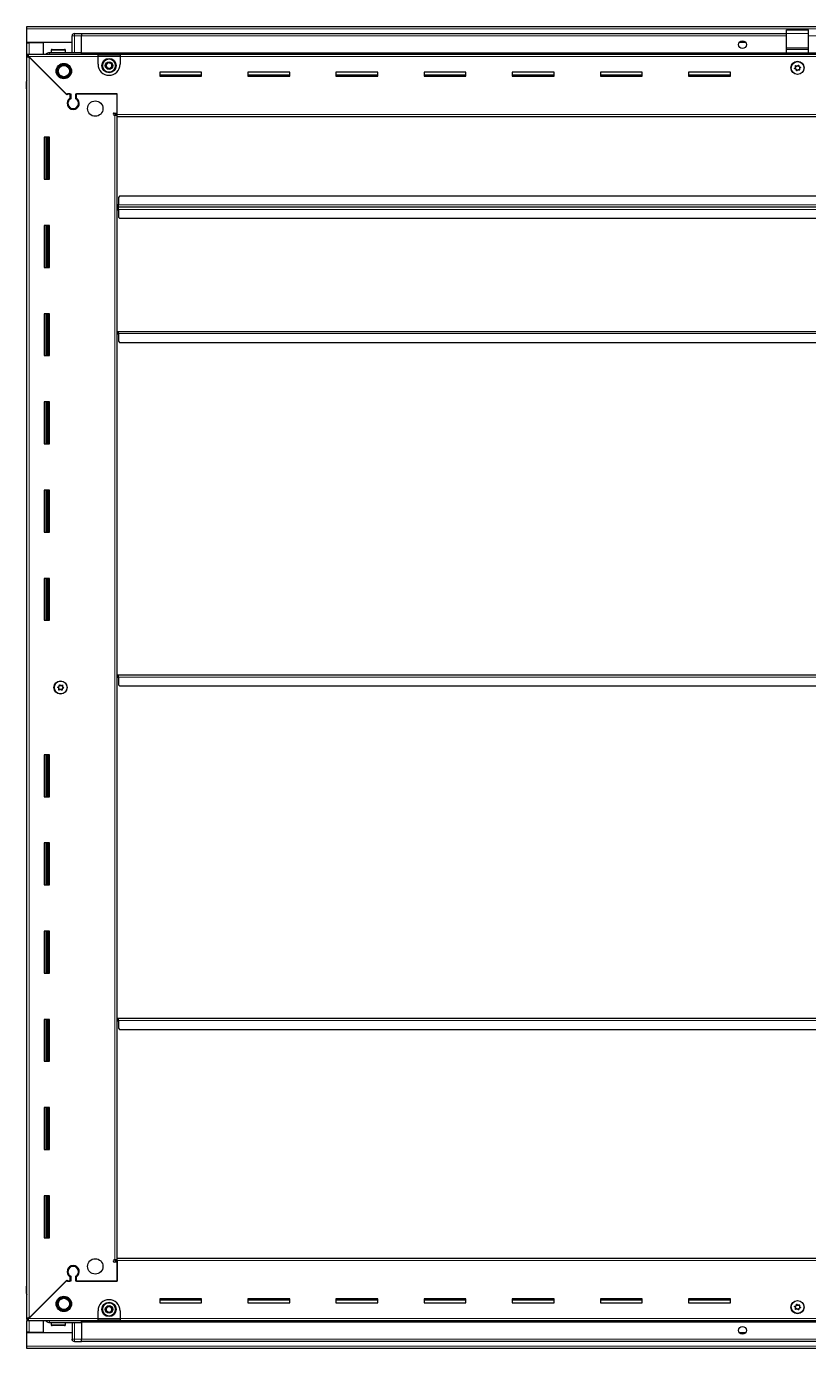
# Model space of a CAD drawing. Header units: millimetres. Extents: x 1219 to 5861, y -882 to 1978.
# Drawn here: x 4386 to 5096, y 577 to 1776 of the extents above; entities that cross this region are included whole.
import ezdxf

# ---------------------------------------------------------------- set-up
doc = ezdxf.new("R2010")
doc.units = ezdxf.units.MM

msp = doc.modelspace()

# ---------------------------------------------------------------- linework, layer by layer
at = {"color": 7, "linetype": 'Continuous', "lineweight": 25}
for p, q in [((4386.35, 1775.82), (5785.35, 1775.82)), ((4386.35, 1773.72), (4386.35, 1775.82)), ((4386.35, 1761.32), (4386.35, 1773.72)), ((4427.35, 1752.32), (4427.35, 1767.32)), ((4428.03, 1768.82), (4428.03, 1768.82)), ((4429.35, 1769.32), (4435.85, 1769.32)), ((4429.35, 1769.32), (4435.85, 1769.32)), ((4435.85, 1769.32), (4435.85, 1769.32)), ((4435.85, 1769.32), (4435.85, 1769.32)), ((4435.85, 1769.32), (4435.85, 1767.32)), ((5075.85, 1769.17), (4435.85, 1769.17)), ((4435.85, 1752.32), (4435.85, 1767.32)), ((5075.85, 1772.82), (5095.85, 1772.82)), ((5075.85, 1769.56), (5075.85, 1772.82)), ((5075.85, 1756.41), (5075.85, 1769.56)), ((5095.85, 1769.56), (5095.85, 1772.82)), ((5095.85, 1756.41), (5095.85, 1769.56)), ((4427.35, 1761.32), (4386.35, 1761.32)), ((4386.35, 1760.82), (4386.35, 1761.32)), ((4386.35, 1750.57), (4386.35, 1760.82)), ((4386.35, 1760.82), (4388.45, 1760.82)), ((4386.35, 1749.07), (4386.35, 1750.57)), ((4386.35, 1750.57), (4387.35, 1750.57)), ((4387.35, 1749.07), (4387.35, 1750.57)), ((4387.35, 1750.57), (4450.85, 1750.57)), ((4387.85, 1760.82), (4387.85, 1761.32)), ((4401.35, 1760.82), (4388.45, 1760.82)), ((4401.35, 1750.57), (4401.35, 1760.82)), ((4406.85, 1752.32), (4435.85, 1752.32)), ((4408.35, 1754.22), (4408.35, 1752.32)), ((4409.15, 1755.02), (4420.55, 1755.02)), ((4421.35, 1752.32), (4421.35, 1754.22)), ((4435.78, 1750.57), (4435.85, 1752.29)), ((4435.85, 1752.32), (4435.85, 1751.82)), ((4435.85, 1751.17), (5735.85, 1751.17)), ((4450.85, 1748.47), (4450.85, 1750.57)), ((4450.85, 1750.57), (4470.85, 1750.57)), ((4470.85, 1750.57), (5700.85, 1750.57)), ((4470.85, 1750.57), (4470.85, 1748.47)), ((5038.73, 1761.32), (5032.98, 1761.32)), ((5075.85, 1755.32), (5075.85, 1756.41)), ((5075.85, 1755.32), (5095.85, 1755.32)), ((5075.85, 1751.82), (5075.85, 1755.32)), ((5075.85, 1751.82), (5095.85, 1751.82)), ((5079.85, 1751.82), (5079.85, 1751.17)), ((5082.35, 1751.17), (5082.35, 1751.82)), ((5089.35, 1751.17), (5089.35, 1751.82)), ((5091.85, 1751.17), (5091.85, 1751.82)), ((5095.85, 1755.32), (5095.85, 1756.41)), ((5095.85, 1751.82), (5095.85, 1755.32)), ((4386.35, 1748.57), (4386.35, 1749.07)), ((4386.35, 1749.07), (4387.35, 1749.07)), ((4386.35, 604.07), (4386.35, 1748.57)), ((4387.85, 1748.57), (4386.35, 1748.57)), ((4387.95, 1748.47), (4421.85, 1714.57)), ((4422.55, 1713.87), (4388.45, 1747.97)), ((4450.85, 1749.07), (4470.85, 1749.07)), ((4450.85, 1741.57), (4450.85, 1748.47)), ((4470.85, 1748.47), (4470.85, 1741.57)), ((4544.85, 1734.32), (4506.85, 1734.32)), ((4506.85, 1734.32), (4506.85, 1730.82)), ((4544.85, 1731.57), (4506.85, 1731.57)), ((4506.85, 1730.82), (4544.85, 1730.82)), ((4544.85, 1730.82), (4544.85, 1734.32)), ((4624.85, 1734.32), (4586.85, 1734.32)), ((4586.85, 1734.32), (4586.85, 1730.82)), ((4624.85, 1731.57), (4586.85, 1731.57)), ((4586.85, 1730.82), (4624.85, 1730.82)), ((4624.85, 1730.82), (4624.85, 1734.32)), ((4704.85, 1734.32), (4666.85, 1734.32)), ((4666.85, 1734.32), (4666.85, 1730.82)), ((4704.85, 1731.57), (4666.85, 1731.57)), ((4666.85, 1730.82), (4704.85, 1730.82)), ((4704.85, 1730.82), (4704.85, 1734.32)), ((4784.85, 1734.32), (4746.85, 1734.32)), ((4746.85, 1734.32), (4746.85, 1730.82)), ((4784.85, 1731.57), (4746.85, 1731.57)), ((4746.85, 1730.82), (4784.85, 1730.82)), ((4784.85, 1730.82), (4784.85, 1734.32)), ((4864.85, 1734.32), (4826.85, 1734.32)), ((4826.85, 1734.32), (4826.85, 1730.82)), ((4864.85, 1731.57), (4826.85, 1731.57)), ((4826.85, 1730.82), (4864.85, 1730.82)), ((4864.85, 1730.82), (4864.85, 1734.32)), ((4944.85, 1734.32), (4906.85, 1734.32)), ((4906.85, 1734.32), (4906.85, 1730.82)), ((4944.85, 1731.57), (4906.85, 1731.57)), ((4906.85, 1730.82), (4944.85, 1730.82)), ((4944.85, 1730.82), (4944.85, 1734.32)), ((5024.85, 1734.32), (4986.85, 1734.32)), ((4986.85, 1734.32), (4986.85, 1730.82)), ((5024.85, 1731.57), (4986.85, 1731.57)), ((4986.85, 1730.82), (5024.85, 1730.82)), ((5024.85, 1730.82), (5024.85, 1734.32)), ((4385.85, 1725.82), (4385.85, 1719.32)), ((4385.85, 1719.32), (4385.85, 1725.82)), ((4385.85, 1719.32), (4385.85, 1719.32)), ((4386.35, 1719.32), (4385.85, 1719.32)), ((4386, 1719.32), (4386, 633.32)), ((4421.85, 1714.57), (4426.05, 1714.57)), ((4423.25, 1714.57), (4422.55, 1713.87)), ((4425.35, 1714.57), (4423.25, 1714.57)), ((4425.35, 1714.57), (4425.35, 1710.68)), ((4426.05, 1714.57), (4426.05, 1710.29)), ((4430.65, 1714.57), (4468.35, 1714.57)), ((4430.65, 1710.29), (4430.65, 1714.57)), ((4431.35, 1710.68), (4431.35, 1714.57)), ((4468.35, 1714.57), (4431.35, 1714.57)), ((4468.35, 1695.92), (4468.35, 1714.57)), ((4468.35, 1697.32), (4468.35, 1714.57)), ((4426.35, 1701.71), (4426.35, 1700.95)), ((4465.5, 1697.32), (4468.35, 1697.32)), ((4466.25, 1695.32), (4465.5, 1695.32)), ((4466.25, 1695.32), (4468.35, 1695.32)), ((4468.35, 1696.32), (4466.35, 1696.32)), ((4466.35, 1696.32), (4466.35, 1695.32)), ((4468.35, 1693.82), (4468.35, 1695.92)), ((5703.35, 1693.82), (4468.35, 1693.82)), ((4468.35, 658.82), (4468.35, 1693.82)), ((4406.85, 1675.32), (4401.85, 1675.32)), ((4401.85, 1675.32), (4401.85, 1637.32)), ((4404, 1637.32), (4404, 1675.32)), ((4405.79, 1637.32), (4405.79, 1675.32)), ((4405.83, 1637.32), (4405.83, 1675.32)), ((4406.85, 1637.32), (4406.85, 1675.32)), ((4401.85, 1637.32), (4406.85, 1637.32)), ((4470.35, 1621.82), (4469.35, 1620.82)), ((4469.35, 1620.82), (4469.35, 1613.92)), ((5701.35, 1621.82), (4470.35, 1621.82)), ((4469.1, 1611.82), (4468.35, 1611.82)), ((4469.35, 1614.67), (4469.1, 1614.67)), ((4469.1, 1614.67), (4469.1, 1611.82)), ((4469.1, 1611.82), (4469.1, 1608.97)), ((4469.1, 1608.97), (4469.35, 1608.97)), ((4469.35, 1611.82), (4469.35, 1613.92)), ((4469.35, 1609.72), (4469.35, 1611.82)), ((5702.35, 1611.82), (4469.35, 1611.82)), ((4469.35, 1609.72), (4469.35, 1602.82)), ((4406.85, 1595.32), (4401.85, 1595.32)), ((4401.85, 1595.32), (4401.85, 1557.32)), ((4404, 1557.32), (4404, 1595.32)), ((4405.79, 1557.32), (4405.79, 1595.32)), ((4405.83, 1557.32), (4405.83, 1595.32)), ((4406.85, 1557.32), (4406.85, 1595.32)), ((4469.35, 1602.82), (4470.35, 1601.82)), ((4470.35, 1601.82), (5701.35, 1601.82)), ((4401.85, 1557.32), (4406.85, 1557.32)), ((4406.85, 1515.32), (4401.85, 1515.32)), ((4401.85, 1515.32), (4401.85, 1477.32)), ((4404, 1477.32), (4404, 1515.32)), ((4405.79, 1477.32), (4405.79, 1515.32)), ((4405.83, 1477.32), (4405.83, 1515.32)), ((4406.85, 1477.32), (4406.85, 1515.32)), ((4468.35, 1499.32), (4469.1, 1499.32)), ((4469.1, 1499.32), (4469.1, 1496.47)), ((4469.35, 1497.22), (4469.35, 1499.32)), ((4469.35, 1499.32), (5702.35, 1499.32)), ((4469.1, 1496.47), (4469.35, 1496.47)), ((4469.35, 1497.22), (4469.35, 1490.32)), ((4469.35, 1490.32), (4470.35, 1489.32)), ((4470.35, 1489.32), (5701.35, 1489.32)), ((4401.85, 1477.32), (4406.85, 1477.32)), ((4406.85, 1435.32), (4401.85, 1435.32)), ((4401.85, 1435.32), (4401.85, 1397.32)), ((4404, 1397.32), (4404, 1435.32)), ((4405.79, 1397.32), (4405.79, 1435.32)), ((4405.83, 1397.32), (4405.83, 1435.32)), ((4406.85, 1397.32), (4406.85, 1435.32)), ((4401.85, 1397.32), (4406.85, 1397.32)), ((4406.85, 1355.32), (4401.85, 1355.32)), ((4401.85, 1355.32), (4401.85, 1317.32)), ((4404, 1317.32), (4404, 1355.32)), ((4405.79, 1317.32), (4405.79, 1355.32)), ((4405.83, 1317.32), (4405.83, 1355.32)), ((4406.85, 1317.32), (4406.85, 1355.32)), ((4401.85, 1317.32), (4406.85, 1317.32)), ((4406.85, 1275.32), (4401.85, 1275.32)), ((4401.85, 1275.32), (4401.85, 1237.32)), ((4404, 1237.32), (4404, 1275.32)), ((4405.79, 1237.32), (4405.79, 1275.32)), ((4405.83, 1237.32), (4405.83, 1275.32)), ((4406.85, 1237.32), (4406.85, 1275.32)), ((4401.85, 1237.32), (4406.85, 1237.32)), ((4468.35, 1187.82), (4469.1, 1187.82)), ((4469.1, 1187.82), (4469.1, 1184.97)), ((4469.35, 1185.72), (4469.35, 1187.82)), ((4469.35, 1187.82), (5702.35, 1187.82)), ((4469.1, 1184.97), (4469.35, 1184.97)), ((4469.35, 1185.72), (4469.35, 1178.82)), ((4469.35, 1178.82), (4470.35, 1177.82)), ((4470.35, 1177.82), (5701.35, 1177.82)), ((4406.85, 1115.32), (4401.85, 1115.32)), ((4401.85, 1115.32), (4401.85, 1077.32)), ((4404, 1077.32), (4404, 1115.32)), ((4405.79, 1077.32), (4405.79, 1115.32)), ((4405.83, 1077.32), (4405.83, 1115.32)), ((4406.85, 1077.32), (4406.85, 1115.32)), ((4401.85, 1077.32), (4406.85, 1077.32)), ((4406.85, 1035.32), (4401.85, 1035.32)), ((4401.85, 1035.32), (4401.85, 997.32)), ((4404, 997.32), (4404, 1035.32)), ((4405.79, 997.32), (4405.79, 1035.32)), ((4405.83, 997.32), (4405.83, 1035.32)), ((4406.85, 997.32), (4406.85, 1035.32)), ((4401.85, 997.32), (4406.85, 997.32)), ((4406.85, 955.32), (4401.85, 955.32)), ((4401.85, 955.32), (4401.85, 917.32)), ((4404, 917.32), (4404, 955.32)), ((4405.79, 917.32), (4405.79, 955.32)), ((4405.83, 917.32), (4405.83, 955.32)), ((4406.85, 917.32), (4406.85, 955.32)), ((4401.85, 917.32), (4406.85, 917.32)), ((4406.85, 875.32), (4401.85, 875.32)), ((4401.85, 875.32), (4401.85, 837.32)), ((4404, 837.32), (4404, 875.32)), ((4405.79, 837.32), (4405.79, 875.32)), ((4405.83, 837.32), (4405.83, 875.32)), ((4406.85, 837.32), (4406.85, 875.32)), ((4468.35, 876.32), (4469.1, 876.32)), ((4469.1, 876.32), (4469.1, 873.47)), ((4469.35, 874.22), (4469.35, 876.32)), ((4469.35, 876.32), (5702.35, 876.32)), ((4469.1, 873.47), (4469.35, 873.47)), ((4469.35, 874.22), (4469.35, 867.32)), ((4469.35, 867.32), (4470.35, 866.32)), ((4470.35, 866.32), (5701.35, 866.32)), ((4401.85, 837.32), (4406.85, 837.32)), ((4406.85, 795.32), (4401.85, 795.32)), ((4401.85, 795.32), (4401.85, 757.32)), ((4404, 757.32), (4404, 795.32)), ((4405.79, 757.32), (4405.79, 795.32)), ((4405.83, 757.32), (4405.83, 795.32)), ((4406.85, 757.32), (4406.85, 795.32)), ((4401.85, 757.32), (4406.85, 757.32)), ((4406.85, 715.32), (4401.85, 715.32)), ((4401.85, 715.32), (4401.85, 677.32)), ((4404, 677.32), (4404, 715.32)), ((4405.79, 677.32), (4405.79, 715.32)), ((4405.83, 677.32), (4405.83, 715.32)), ((4406.85, 677.32), (4406.85, 715.32)), ((4401.85, 677.32), (4406.85, 677.32)), ((4426.35, 651.7), (4426.35, 650.94)), ((4465.5, 657.32), (4466.25, 657.32)), ((4468.35, 655.32), (4465.5, 655.32)), ((4468.35, 657.32), (4466.25, 657.32)), ((4466.35, 657.32), (4466.35, 656.32)), ((4466.35, 656.32), (4468.35, 656.32)), ((4468.35, 656.72), (4468.35, 658.82)), ((4468.35, 658.82), (5703.35, 658.82)), ((4468.35, 656.72), (4468.35, 638.07)), ((4468.35, 638.07), (4468.35, 655.32)), ((4421.85, 638.07), (4387.95, 604.17)), ((4388.45, 604.67), (4422.55, 638.77)), ((4426.05, 638.07), (4421.85, 638.07)), ((4422.55, 638.77), (4423.25, 638.07)), ((4423.25, 638.07), (4425.35, 638.07)), ((4425.35, 641.96), (4425.35, 638.07)), ((4426.05, 642.36), (4426.05, 638.07)), ((4430.65, 638.07), (4430.65, 642.36)), ((4468.35, 638.07), (4430.65, 638.07)), ((4431.35, 638.07), (4431.35, 641.96)), ((4431.35, 638.07), (4468.35, 638.07)), ((4385.85, 633.32), (4385.85, 633.32)), ((4385.85, 626.82), (4385.85, 633.32)), ((4385.85, 633.32), (4385.85, 633.32)), ((4385.85, 633.32), (4385.85, 626.82)), ((4386.35, 633.32), (4385.85, 633.32)), ((4386.35, 625.5), (4386.35, 625.5)), ((4544.85, 621.82), (4506.85, 621.82)), ((4506.85, 621.82), (4506.85, 618.32)), ((4506.85, 621.07), (4544.85, 621.07)), ((4506.85, 618.32), (4544.85, 618.32)), ((4544.85, 618.32), (4544.85, 621.82)), ((4624.85, 621.82), (4586.85, 621.82)), ((4586.85, 621.82), (4586.85, 618.32)), ((4586.85, 621.07), (4624.85, 621.07)), ((4586.85, 618.32), (4624.85, 618.32)), ((4624.85, 618.32), (4624.85, 621.82)), ((4704.85, 621.82), (4666.85, 621.82)), ((4666.85, 621.82), (4666.85, 618.32)), ((4666.85, 621.07), (4704.85, 621.07)), ((4666.85, 618.32), (4704.85, 618.32)), ((4704.85, 618.32), (4704.85, 621.82)), ((4784.85, 621.82), (4746.85, 621.82)), ((4746.85, 621.82), (4746.85, 618.32)), ((4746.85, 621.07), (4784.85, 621.07)), ((4746.85, 618.32), (4784.85, 618.32)), ((4784.85, 618.32), (4784.85, 621.82)), ((4864.85, 621.82), (4826.85, 621.82)), ((4826.85, 621.82), (4826.85, 618.32)), ((4826.85, 621.07), (4864.85, 621.07)), ((4826.85, 618.32), (4864.85, 618.32)), ((4864.85, 618.32), (4864.85, 621.82)), ((4944.85, 621.82), (4906.85, 621.82)), ((4906.85, 621.82), (4906.85, 618.32)), ((4906.85, 621.07), (4944.85, 621.07)), ((4906.85, 618.32), (4944.85, 618.32)), ((4944.85, 618.32), (4944.85, 621.82)), ((5024.85, 621.82), (4986.85, 621.82)), ((4986.85, 621.82), (4986.85, 618.32)), ((4986.85, 621.07), (5024.85, 621.07)), ((4986.85, 618.32), (5024.85, 618.32)), ((5024.85, 618.32), (5024.85, 621.82)), ((4386.35, 603.57), (4386.35, 604.07)), ((4387.85, 604.07), (4386.35, 604.07)), ((4386.35, 603.57), (4386.35, 602.07)), ((4387.35, 603.57), (4386.35, 603.57)), ((4386.35, 591.82), (4386.35, 602.07)), ((4387.35, 602.07), (4386.35, 602.07)), ((4387.35, 603.57), (4387.35, 602.07)), ((4450.85, 602.07), (4387.35, 602.07)), ((4401.35, 591.82), (4401.35, 602.07)), ((4406.85, 600.32), (4435.85, 600.32)), ((4408.35, 600.32), (4408.35, 598.42)), ((4421.35, 598.42), (4421.35, 600.32)), ((4427.35, 600.32), (4427.35, 585.32)), ((4435.85, 600.36), (4435.78, 602.07)), ((5735.85, 601.47), (4435.85, 601.47)), ((4435.85, 600.32), (4435.85, 600.82)), ((4435.85, 600.32), (4435.85, 585.32)), ((4450.85, 604.17), (4450.85, 611.07)), ((4450.85, 602.07), (4450.85, 604.17)), ((4470.85, 603.57), (4450.85, 603.57)), ((4470.85, 602.07), (4450.85, 602.07)), ((4470.85, 611.07), (4470.85, 604.17)), ((4470.85, 604.17), (4470.85, 602.07)), ((5700.85, 602.07), (4470.85, 602.07)), ((4388.45, 591.82), (4386.35, 591.82)), ((4386.35, 591.32), (4386.35, 591.82)), ((4386.35, 578.92), (4386.35, 591.32)), ((4386.35, 591.32), (4427.35, 591.32)), ((4387.85, 591.32), (4387.85, 591.82)), ((4388.45, 591.82), (4401.35, 591.82)), ((4412.93, 597.62), (4409.15, 597.62)), ((4420.55, 597.62), (4412.93, 597.62)), ((5032.98, 591.32), (5038.73, 591.32)), ((4386.35, 576.82), (4386.35, 578.92)), ((5785.35, 576.82), (4386.35, 576.82)), ((4427.35, 585.32), (4427.35, 585.32)), ((4429.35, 583.32), (4435.85, 583.32)), ((4429.35, 583.32), (4435.85, 583.32)), ((4435.85, 583.32), (4435.85, 585.32)), ((4435.85, 583.47), (5735.85, 583.47)), ((4435.85, 583.32), (4435.85, 583.32))]:
    msp.add_line(p, q, dxfattribs=at)
at = {"color": 8, "linetype": 'Continuous', "lineweight": 18}
for p, q in [((5785.35, 1773.72), (4386.35, 1773.72)), ((4427.35, 1767.32), (4429.35, 1767.32)), ((4429.35, 1769.32), (4429.35, 1767.32)), ((4429.35, 1767.32), (4429.35, 1752.32)), ((4435.85, 1767.32), (4429.35, 1767.32)), ((5075.85, 1767.17), (4435.85, 1767.17)), ((5075.85, 1769.56), (5095.85, 1769.56)), ((5735.85, 1767.17), (5095.85, 1767.17)), ((4388.45, 1760.82), (4388.45, 1761.32)), ((4388.45, 1750.57), (4388.45, 1760.82)), ((4408.35, 1754.22), (4421.35, 1754.22)), ((5075.85, 1751.82), (4435.85, 1751.82)), ((5735.85, 1750.59), (4435.85, 1750.59)), ((5075.85, 1756.41), (5095.85, 1756.41)), ((5081.85, 1751.17), (5081.85, 1751.82)), ((5089.85, 1751.17), (5089.85, 1751.82)), ((5735.85, 1751.82), (5095.85, 1751.82)), ((4450.85, 1748.47), (4387.95, 1748.47)), ((4388.45, 1747.97), (4388.45, 604.67)), ((4450.85, 1748.47), (4470.85, 1748.47)), ((5700.85, 1748.47), (4470.85, 1748.47)), ((4386.35, 1725.82), (4385.85, 1725.82)), ((4466.25, 657.32), (4466.25, 1695.32)), ((4468.35, 1695.92), (5703.35, 1695.92)), ((4403.35, 1675.32), (4403.35, 1637.32)), ((4404.59, 1675.32), (4404.59, 1637.32)), ((5702.35, 1613.92), (4469.35, 1613.92)), ((4469.35, 1609.72), (5702.35, 1609.72)), ((4403.35, 1595.32), (4403.35, 1557.32)), ((4404.59, 1595.32), (4404.59, 1557.32)), ((4403.35, 1515.32), (4403.35, 1477.32)), ((4404.59, 1515.32), (4404.59, 1477.32)), ((4469.35, 1497.22), (5702.35, 1497.22)), ((4403.35, 1435.32), (4403.35, 1397.32)), ((4404.59, 1435.32), (4404.59, 1397.32)), ((4403.35, 1355.32), (4403.35, 1317.32)), ((4404.59, 1355.32), (4404.59, 1317.32)), ((4403.35, 1275.32), (4403.35, 1237.32)), ((4404.59, 1275.32), (4404.59, 1237.32)), ((4469.35, 1185.72), (5702.35, 1185.72)), ((4403.35, 1115.32), (4403.35, 1077.32)), ((4404.59, 1115.32), (4404.59, 1077.32)), ((4403.35, 1035.32), (4403.35, 997.32)), ((4404.59, 1035.32), (4404.59, 997.32)), ((4403.35, 955.32), (4403.35, 917.32)), ((4404.59, 955.32), (4404.59, 917.32)), ((4403.35, 875.32), (4403.35, 837.32)), ((4404.59, 875.32), (4404.59, 837.32)), ((4469.35, 874.22), (5702.35, 874.22)), ((4403.35, 795.32), (4403.35, 757.32)), ((4404.59, 795.32), (4404.59, 757.32)), ((4403.35, 715.32), (4403.35, 677.32)), ((4404.59, 715.32), (4404.59, 677.32)), ((5703.35, 656.72), (4468.35, 656.72)), ((4386.35, 626.82), (4385.85, 626.82)), ((4387.95, 604.17), (4450.85, 604.17)), ((4388.45, 591.82), (4388.45, 602.07)), ((4429.35, 585.32), (4429.35, 600.32)), ((4435.85, 602.06), (5735.85, 602.06)), ((4435.85, 600.82), (5735.85, 600.82)), ((4470.85, 604.17), (4450.85, 604.17)), ((4470.85, 604.17), (5700.85, 604.17)), ((4388.45, 591.32), (4388.45, 591.82)), ((4412.66, 598.42), (4408.35, 598.42)), ((4421.35, 598.42), (4412.66, 598.42)), ((5785.35, 578.92), (4386.35, 578.92)), ((4427.35, 585.32), (4429.35, 585.32)), ((4429.35, 583.32), (4429.35, 585.32)), ((4435.85, 585.32), (4429.35, 585.32)), ((4435.85, 585.47), (5735.85, 585.47))]:
    msp.add_line(p, q, dxfattribs=at)
at = {"color": 7, "linetype": 'Continuous', "lineweight": 25, "flags": 128}
msp.add_lwpolyline([(4427.5, 584.57), (4427.39, 584.93), (4427.35, 585.32)], dxfattribs=at)
at = {"color": 7, "linetype": 'Continuous', "lineweight": 25}
for centre, radius in [((5035.85, 1759.32), 3.5), ((4419.85, 1735.32), 7), ((4419.85, 1735.32), 6.02), ((4419.85, 1735.32), 5.1), ((4460.85, 1740.32), 6.5), ((4460.85, 1740.32), 3.46), ((5085.85, 1738.32), 6), ((5085.85, 1738.17), 5.79), ((5085.85, 1738.17), 1.85), ((4448.35, 1701.32), 7), ((4416.85, 1176.32), 6), ((4417, 1176.32), 5.79), ((4417, 1176.32), 1.85), ((4448.35, 651.32), 7), ((4419.85, 617.32), 7), ((4419.85, 617.32), 6.03), ((4419.85, 617.32), 5.1), ((4460.85, 612.32), 6.5), ((4460.85, 612.32), 3.46), ((5085.85, 614.32), 6), ((5085.85, 614.47), 5.79), ((5085.85, 614.47), 1.85), ((5035.85, 593.32), 3.5)]:
    msp.add_circle(centre, radius, dxfattribs=at)
at = {"color": 8, "linetype": 'Continuous', "lineweight": 18}
for centre in [(4460.85, 1740.32), (4460.85, 612.32)]:
    msp.add_circle(centre, 5.7, dxfattribs=at)
at = {"color": 7, "linetype": 'Continuous', "lineweight": 25}
for centre, radius, start, end in [((4429.35, 1767.32), 2, 90, 180), ((4409.15, 1754.22), 0.8, 90, 180), ((4420.55, 1754.22), 0.8, 0, 90), ((4427.15, 1752.52), 0.2, 270, 0), ((4460.85, 1741.57), 10, 180, 270), ((4460.85, 1740.32), 2.5, 134.01559, 194.01559), ((4460.85, 1740.32), 2.5, 194.01559, 254.01559), ((4460.85, 1740.32), 2.5, 74.01559, 134.01559), ((4460.85, 1741.57), 10, 270, 0), ((4460.85, 1740.32), 2.5, 14.01559, 74.01559), ((4460.85, 1740.32), 2.5, 314.01559, 14.01559), ((4387.85, 1725.82), 2, 138.57492, 180), ((4387.85, 1725.82), 2, 138.59038, 180), ((4460.85, 1740.32), 2.5, 254.01559, 314.01559), ((4428.35, 1706.07), 5.5, 123.05573, 56.94427), ((4428.35, 1706.07), 4.8, 118.63099, 61.36901), ((4465.5, 1696.32), 1, 90, 270), ((4428.35, 646.57), 5.5, 303.05573, 236.94427), ((4428.35, 646.57), 4.8, 298.63099, 241.36901), ((4465.5, 656.32), 1, 90, 270), ((4387.85, 626.82), 2, 180, 199.56674), ((4387.85, 626.82), 2, 180, 221.39416), ((4387.85, 626.82), 2, 213.78451, 221.40962), ((4460.85, 611.07), 10, 90, 180), ((4460.85, 612.32), 2.5, 127.47401, 187.47401), ((4460.85, 612.32), 2.5, 187.47401, 247.47401), ((4460.85, 612.32), 2.5, 67.47401, 127.47401), ((4460.85, 611.07), 10, 0, 90), ((4460.85, 612.32), 2.5, 7.47401, 67.47401), ((4460.85, 612.32), 2.5, 307.47401, 7.47401), ((4427.15, 600.12), 0.2, 0, 90), ((4460.85, 612.32), 2.5, 247.47401, 307.47401), ((4409.15, 598.42), 0.8, 180, 270), ((4420.55, 598.42), 0.8, 270, 0), ((4429.35, 585.32), 2, 180, 270)]:
    msp.add_arc(centre, radius, start, end, dxfattribs=at)
for points, knots in [([(4387.95, 1748.47), (4387.91, 1748.73), (4387.82, 1749.22), (4387.68, 1749.86), (4387.55, 1750.33), (4387.44, 1750.55), (4387.38, 1750.57), (4387.35, 1750.57)], [0, 0, 0, 0, 0.2302553, 0.4485219, 0.6667858, 0.8850496, 1, 1, 1, 1]), ([(4403.64, 1750.57), (4403.76, 1750.77), (4404.14, 1751.42), (4405.3, 1752.13), (4406.33, 1752.26), (4406.85, 1752.32)], [0, 0, 0, 0, 0.1822499, 0.5911249, 1, 1, 1, 1]), ([(4435.85, 1752.32), (4435.85, 1752.29), (4435.85, 1752.21), (4435.85, 1751.59), (4435.85, 1751.01), (4435.85, 1750.62), (4435.85, 1750.59)], [0, 0, 0, 0, 0.3242788, 0.6485576, 0.9728365, 1, 1, 1, 1]), ([(4386.35, 1748.57), (4386.38, 1748.53), (4386.43, 1748.44), (4386.82, 1748.3), (4387.38, 1748.17), (4387.96, 1748.06), (4388.33, 1748), (4388.45, 1747.97)], [0, 0, 0, 0, 0.2302553, 0.4485219, 0.6667858, 0.8850496, 1, 1, 1, 1]), ([(4458.08, 1741.12), (4458.45, 1741.48), (4459.14, 1742.15), (4459.83, 1742.81), (4460.15, 1743.12)], [0, 0, 0, 0, 0.53468586, 1, 1, 1, 1]), ([(4458.78, 1738.32), (4458.69, 1738.65), (4458.49, 1739.45), (4458.25, 1740.42), (4458.11, 1741), (4458.08, 1741.12)], [0, 0, 0, 0, 0.3629006, 0.8668753, 1, 1, 1, 1]), ([(4460.15, 1743.12), (4460.65, 1742.98), (4461.58, 1742.72), (4462.5, 1742.45), (4462.93, 1742.33)], [0, 0, 0, 0, 0.53468586, 1, 1, 1, 1]), ([(4463.63, 1739.53), (4463.26, 1739.17), (4462.56, 1738.5), (4461.87, 1737.83), (4461.55, 1737.52)], [0, 0, 0, 0, 0.5346859, 1, 1, 1, 1]), ([(4462.93, 1742.33), (4462.96, 1742.21), (4463.1, 1741.63), (4463.35, 1740.66), (4463.54, 1739.86), (4463.63, 1739.53)], [0, 0, 0, 0, 0.1331247, 0.6370994, 1, 1, 1, 1]), ([(5083.97, 1740.24), (5083.96, 1740.23), (5083.94, 1740.21), (5083.93, 1740.15), (5083.94, 1740.01), (5084.04, 1739.64), (5084.18, 1739.11), (5084.01, 1738.5), (5083.66, 1738.13), (5083.35, 1737.88), (5083.18, 1737.72), (5083.13, 1737.64), (5083.11, 1737.6), (5083.12, 1737.57), (5083.13, 1737.54), (5083.19, 1737.49), (5083.44, 1737.39), (5083.9, 1737.29), (5084.54, 1736.98), (5084.79, 1736.31), (5084.85, 1735.84), (5084.93, 1735.58), (5084.97, 1735.53), (5084.99, 1735.51), (5085.02, 1735.5), (5085.06, 1735.51), (5085.1, 1735.52), (5085.17, 1735.57), (5085.34, 1735.72), (5085.61, 1735.99), (5086.01, 1736.31), (5086.63, 1736.42), (5087.14, 1736.23), (5087.51, 1736.1), (5087.66, 1736.07), (5087.71, 1736.09), (5087.74, 1736.1), (5087.76, 1736.13), (5087.77, 1736.19), (5087.76, 1736.34), (5087.66, 1736.71), (5087.52, 1737.23), (5087.69, 1737.84), (5088.05, 1738.21), (5088.35, 1738.46), (5088.53, 1738.63), (5088.58, 1738.71), (5088.59, 1738.75), (5088.59, 1738.78), (5088.57, 1738.81), (5088.52, 1738.85), (5088.27, 1738.95), (5087.8, 1739.06), (5087.17, 1739.37), (5086.91, 1740.03), (5086.86, 1740.51), (5086.78, 1740.76), (5086.74, 1740.82), (5086.71, 1740.84), (5086.68, 1740.85), (5086.65, 1740.84), (5086.61, 1740.82), (5086.54, 1740.78), (5086.37, 1740.63), (5086.1, 1740.36), (5085.7, 1740.04), (5085.07, 1739.93), (5084.56, 1740.11), (5084.2, 1740.25), (5084.05, 1740.27), (5083.99, 1740.26), (5083.98, 1740.25), (5083.97, 1740.24)], [0, 0, 0, 0, 0.0020087, 0.00442, 0.0093647, 0.0255282, 0.0677053, 0.0957862, 0.1246456, 0.1503415, 0.1605194, 0.1633943, 0.1656965, 0.1672448, 0.1688741, 0.1707699, 0.1786058, 0.2119941, 0.2499945, 0.2879948, 0.3213831, 0.329219, 0.3311148, 0.3327441, 0.3342924, 0.3362166, 0.3385353, 0.3413178, 0.349662, 0.3753578, 0.4042173, 0.4322982, 0.4744753, 0.4906388, 0.4966691, 0.49844, 0.5, 0.5020087, 0.50442, 0.5093647, 0.5255282, 0.5677053, 0.5957862, 0.6246456, 0.6503415, 0.6605194, 0.6633943, 0.6656965, 0.6672448, 0.6688741, 0.6707699, 0.6786058, 0.7119941, 0.7499945, 0.7879948, 0.8213831, 0.829219, 0.8311148, 0.8327441, 0.8342924, 0.8362166, 0.8385353, 0.8413178, 0.849662, 0.8753578, 0.9042173, 0.9322982, 0.9744753, 0.9906388, 0.9966691, 0.99844, 1, 1, 1, 1]), ([(4461.55, 1737.52), (4461.06, 1737.66), (4460.13, 1737.93), (4459.21, 1738.19), (4458.78, 1738.32)], [0, 0, 0, 0, 0.5346859, 1, 1, 1, 1]), ([(4418.64, 1178.6), (4418.63, 1178.6), (4418.6, 1178.61), (4418.54, 1178.61), (4418.41, 1178.57), (4418.06, 1178.4), (4417.58, 1178.15), (4416.95, 1178.19), (4416.51, 1178.47), (4416.2, 1178.71), (4416.01, 1178.85), (4415.92, 1178.88), (4415.88, 1178.89), (4415.84, 1178.87), (4415.82, 1178.85), (4415.79, 1178.79), (4415.74, 1178.53), (4415.74, 1178.05), (4415.56, 1177.36), (4414.96, 1176.98), (4414.51, 1176.82), (4414.28, 1176.7), (4414.23, 1176.64), (4414.22, 1176.61), (4414.22, 1176.58), (4414.23, 1176.55), (4414.25, 1176.51), (4414.31, 1176.46), (4414.49, 1176.32), (4414.82, 1176.11), (4415.21, 1175.79), (4415.45, 1175.2), (4415.37, 1174.66), (4415.32, 1174.28), (4415.32, 1174.13), (4415.34, 1174.07), (4415.37, 1174.05), (4415.4, 1174.03), (4415.46, 1174.04), (4415.6, 1174.08), (4415.94, 1174.25), (4416.43, 1174.49), (4417.06, 1174.46), (4417.5, 1174.18), (4417.8, 1173.94), (4418, 1173.8), (4418.09, 1173.77), (4418.13, 1173.76), (4418.16, 1173.77), (4418.19, 1173.8), (4418.22, 1173.86), (4418.26, 1174.12), (4418.27, 1174.6), (4418.44, 1175.29), (4419.04, 1175.67), (4419.49, 1175.82), (4419.73, 1175.95), (4419.78, 1176), (4419.79, 1176.03), (4419.79, 1176.06), (4419.78, 1176.1), (4419.75, 1176.13), (4419.69, 1176.19), (4419.51, 1176.33), (4419.19, 1176.53), (4418.79, 1176.86), (4418.56, 1177.45), (4418.63, 1177.98), (4418.69, 1178.37), (4418.68, 1178.52), (4418.66, 1178.57), (4418.65, 1178.59), (4418.64, 1178.6)], [0, 0, 0, 0, 0.0020087, 0.00442, 0.0093647, 0.0255282, 0.0677053, 0.0957862, 0.1246456, 0.1503415, 0.1605194, 0.1633943, 0.1656965, 0.1672448, 0.1688741, 0.1707699, 0.1786058, 0.2119941, 0.2499945, 0.2879948, 0.3213831, 0.329219, 0.3311148, 0.3327441, 0.3342924, 0.3362166, 0.3385353, 0.3413178, 0.349662, 0.3753578, 0.4042173, 0.4322982, 0.4744753, 0.4906388, 0.4966691, 0.49844, 0.5, 0.5020087, 0.50442, 0.5093647, 0.5255282, 0.5677053, 0.5957862, 0.6246456, 0.6503415, 0.6605194, 0.6633943, 0.6656965, 0.6672448, 0.6688741, 0.6707699, 0.6786058, 0.7119941, 0.7499945, 0.7879948, 0.8213831, 0.829219, 0.8311148, 0.8327441, 0.8342924, 0.8362166, 0.8385353, 0.8413178, 0.849662, 0.8753578, 0.9042173, 0.9322982, 0.9744753, 0.9906388, 0.9966691, 0.99844, 1, 1, 1, 1]), ([(4458.19, 613.43), (4458.29, 613.51), (4458.76, 613.87), (4459.55, 614.48), (4460.2, 614.98), (4460.48, 615.19)], [0, 0, 0, 0, 0.1331247, 0.6370994, 1, 1, 1, 1]), ([(4458.56, 610.57), (4458.49, 611.08), (4458.37, 612.03), (4458.24, 612.99), (4458.19, 613.43)], [0, 0, 0, 0, 0.5346859, 1, 1, 1, 1]), ([(4460.48, 615.19), (4460.95, 614.99), (4461.84, 614.62), (4462.73, 614.25), (4463.14, 614.08)], [0, 0, 0, 0, 0.5346859, 1, 1, 1, 1]), ([(4463.14, 614.08), (4463.21, 613.57), (4463.34, 612.61), (4463.46, 611.66), (4463.52, 611.22)], [0, 0, 0, 0, 0.53468586, 1, 1, 1, 1]), ([(5083.97, 612.4), (5083.98, 612.4), (5084, 612.38), (5084.06, 612.38), (5084.2, 612.4), (5084.57, 612.54), (5085.07, 612.72), (5085.7, 612.61), (5086.1, 612.29), (5086.38, 612.01), (5086.56, 611.85), (5086.64, 611.81), (5086.68, 611.8), (5086.71, 611.81), (5086.74, 611.83), (5086.78, 611.88), (5086.86, 612.14), (5086.91, 612.61), (5087.17, 613.28), (5087.8, 613.59), (5088.27, 613.69), (5088.52, 613.79), (5088.57, 613.84), (5088.59, 613.87), (5088.59, 613.9), (5088.58, 613.93), (5088.56, 613.97), (5088.51, 614.04), (5088.35, 614.19), (5088.05, 614.43), (5087.69, 614.8), (5087.52, 615.41), (5087.66, 615.94), (5087.76, 616.32), (5087.77, 616.47), (5087.76, 616.52), (5087.74, 616.55), (5087.7, 616.56), (5087.65, 616.57), (5087.5, 616.54), (5087.14, 616.41), (5086.63, 616.23), (5086.01, 616.34), (5085.61, 616.66), (5085.33, 616.94), (5085.15, 617.09), (5085.07, 617.14), (5085.03, 617.15), (5084.99, 617.14), (5084.97, 617.12), (5084.93, 617.06), (5084.85, 616.81), (5084.79, 616.33), (5084.54, 615.67), (5083.9, 615.36), (5083.44, 615.25), (5083.19, 615.15), (5083.13, 615.11), (5083.12, 615.08), (5083.11, 615.05), (5083.12, 615.01), (5083.14, 614.98), (5083.19, 614.91), (5083.36, 614.76), (5083.66, 614.52), (5084.01, 614.14), (5084.18, 613.53), (5084.04, 613.01), (5083.94, 612.63), (5083.93, 612.48), (5083.95, 612.43), (5083.96, 612.41), (5083.97, 612.4)], [0, 0, 0, 0, 0.00200873, 0.00442003, 0.00936469, 0.02552819, 0.06770529, 0.09578618, 0.12464563, 0.1503415, 0.16051935, 0.16339425, 0.16569651, 0.16724481, 0.16887414, 0.1707699, 0.17860577, 0.21199411, 0.24999446, 0.2879948, 0.32138314, 0.32921901, 0.33111477, 0.3327441, 0.3342924, 0.33621663, 0.33853534, 0.3413178, 0.34966197, 0.37535784, 0.40421729, 0.43229818, 0.47447528, 0.49063878, 0.4966691, 0.49844005, 0.5, 0.50200873, 0.50442003, 0.50936469, 0.52552819, 0.56770529, 0.59578618, 0.62464563, 0.6503415, 0.66051935, 0.66339425, 0.66569651, 0.66724481, 0.66887414, 0.6707699, 0.67860577, 0.71199411, 0.74999446, 0.7879948, 0.82138314, 0.82921901, 0.83111477, 0.8327441, 0.8342924, 0.83621663, 0.83853534, 0.8413178, 0.84966197, 0.87535784, 0.90421729, 0.93229818, 0.97447528, 0.99063878, 0.9966691, 0.99844005, 1, 1, 1, 1]), ([(4388.45, 604.67), (4388.2, 604.63), (4387.71, 604.54), (4387.06, 604.4), (4386.6, 604.27), (4386.38, 604.16), (4386.36, 604.1), (4386.35, 604.07)], [0, 0, 0, 0, 0.23025534, 0.4485219, 0.6667858, 0.88504963, 1, 1, 1, 1]), ([(4387.35, 602.07), (4387.4, 602.1), (4387.49, 602.15), (4387.62, 602.55), (4387.75, 603.1), (4387.86, 603.68), (4387.93, 604.05), (4387.95, 604.17)], [0, 0, 0, 0, 0.2302553, 0.4485219, 0.6667858, 0.8850496, 1, 1, 1, 1]), ([(4403.64, 602.07), (4403.76, 601.87), (4404.14, 601.22), (4405.3, 600.51), (4406.33, 600.39), (4406.85, 600.32)], [0, 0, 0, 0, 0.1822499, 0.5911249, 1, 1, 1, 1]), ([(4435.85, 600.32), (4435.85, 600.36), (4435.85, 600.44), (4435.85, 601.05), (4435.85, 601.63), (4435.85, 602.03), (4435.85, 602.06)], [0, 0, 0, 0, 0.3242788, 0.6485576, 0.9728365, 1, 1, 1, 1]), ([(4461.23, 609.46), (4460.75, 609.66), (4459.86, 610.03), (4458.97, 610.4), (4458.56, 610.57)], [0, 0, 0, 0, 0.5346859, 1, 1, 1, 1]), ([(4463.52, 611.22), (4463.25, 611.01), (4462.59, 610.51), (4461.8, 609.9), (4461.33, 609.54), (4461.23, 609.46)], [0, 0, 0, 0, 0.3629006, 0.8668753, 1, 1, 1, 1])]:
    msp.add_open_spline(points, degree=3, knots=knots, dxfattribs=at)
at = {"color": 8, "linetype": 'Continuous', "lineweight": 18}
for points, knots in [([(4406.85, 1752.32), (4406.85, 1752.28), (4406.85, 1752.2), (4406.85, 1751.77), (4406.85, 1751.31), (4406.85, 1750.9), (4406.85, 1750.63), (4406.85, 1750.57)], [0, 0, 0, 0, 0.3597529, 0.5534142, 0.7511852, 0.9489563, 1, 1, 1, 1]), ([(4406.85, 600.32), (4406.85, 600.37), (4406.85, 600.44), (4406.85, 600.88), (4406.85, 601.33), (4406.85, 601.75), (4406.85, 602.02), (4406.85, 602.07)], [0, 0, 0, 0, 0.35975288, 0.55341416, 0.75118521, 0.94895626, 1, 1, 1, 1])]:
    msp.add_open_spline(points, degree=3, knots=knots, dxfattribs=at)
at = {"color": 7, "linetype": 'Continuous', "lineweight": 25}
for points in [[(4387.95, 1748.47), (4387.9, 1748.55), (4387.8, 1748.71), (4387.65, 1748.91), (4387.5, 1749.05), (4387.4, 1749.06), (4387.35, 1749.07)], [(4387.85, 1748.57), (4387.86, 1748.52), (4387.88, 1748.42), (4388.02, 1748.27), (4388.22, 1748.12), (4388.37, 1748.02), (4388.45, 1747.97)], [(4387.35, 603.57), (4387.4, 603.58), (4387.5, 603.6), (4387.65, 603.74), (4387.8, 603.94), (4387.9, 604.09), (4387.95, 604.17)], [(4388.45, 604.67), (4388.37, 604.62), (4388.22, 604.52), (4388.02, 604.37), (4387.88, 604.22), (4387.86, 604.12), (4387.85, 604.07)]]:
    msp.add_open_spline(points, degree=3, dxfattribs=at)

doc.saveas('drawing.dxf')
